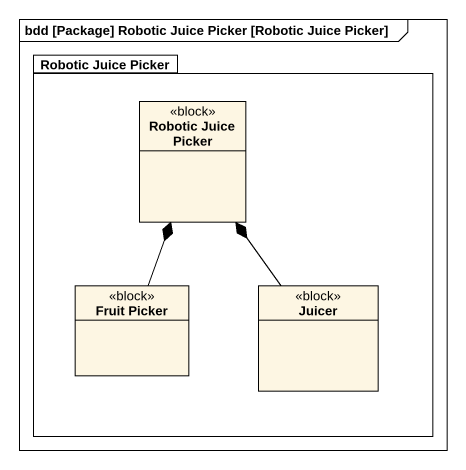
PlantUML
@startuml
mainframe bdd [Package] Robotic Juice Picker [Robotic Juice Picker]
hide circle
hide empty members
package "Robotic Juice Picker" as Robotic_Juice_Picker {
  class "Robotic Juice Picker" as Robotic_Juice_Picker_2 <<block>>
  class "Fruit Picker" as Fruit_Picker <<block>>
  class Juicer <<block>>
}
Fruit_Picker -up-* Robotic_Juice_Picker_2
Juicer -up-* Robotic_Juice_Picker_2
@enduml
